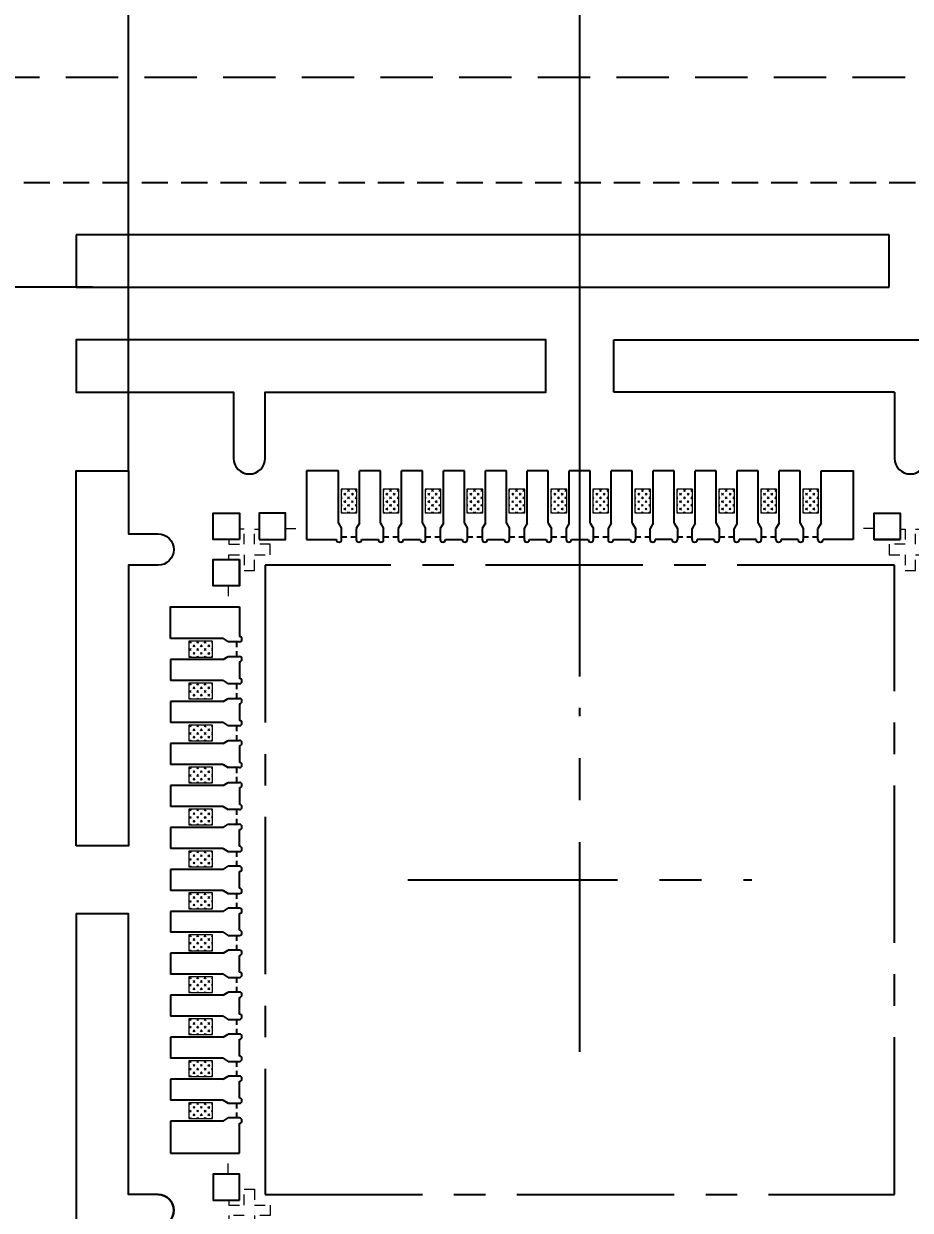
# Model space of a CAD drawing. Header units: inches. Extents: x 5 to 403, y 5 to 265.
# Drawn here: x 78.04 to 86.49, y 208.15 to 219.46 of the extents above; entities that cross this region are included whole.
import ezdxf

# ---------------------------------------------------------------- set-up
doc = ezdxf.new("R2010")
doc.units = ezdxf.units.IN
doc.header["$MEASUREMENT"] = 0
for name, pattern in [('CENTER', [2, 1.25, -0.25, 0.25, -0.25]), ('DASHED', [0.75, 0.5, -0.25]), ('HIDDEN', [0.375, 0.25, -0.125])]:
    doc.linetypes.add(name, pattern=pattern)
for name, color, linetype in [('1D（虚线、T-shape等)', 4, 'Continuous'), ('1（实线、SECTION图示等）', 7, 'Continuous'), ('CEN(中心线)', 1, 'CENTER'), ('DIM(尺寸标注）', 4, 'Continuous'), ('EFFECTIVE AREA（塑封区域）', 4, 'HIDDEN'), ('LFBOT（框架底面线、虚线）', 4, 'HIDDEN'), ('LFTOP（框架正面线、实线）', 7, 'Continuous'), ('PKG LINE（虚线）', 2, 'HIDDEN'), ('PLATING（电镀）', 3, 'Continuous'), ('Tape(胶带、实线）', 4, 'Continuous')]:
    doc.layers.add(name, color=color, linetype=linetype)
doc.styles.add('SIMPLEX', font='SIMPLEX')
doc.styles.get("Standard").update_dxf_attribs({"font": ''})
doc.styles.get('Standard').set_extended_font_data('SimSun')
doc.dimstyles.get("Standard").update_dxf_attribs({"dimtxt": 0.18, "dimasz": 0.18, "dimexe": 0.18, "dimexo": 0.0625, "dimgap": 0.09, "dimtad": 0, "dimtih": 1, "dimtoh": 1, "dimdec": 4, "dimzin": 0, "dimdsep": 46, "dimtxsty": 'Standard', "dimcen": 0.09, "dimadec": 0, "dimazin": 0, "dimtfac": 1, "dimtdec": 4, "dimtofl": 0, "dimtmove": 0, "dimatfit": 3, "dimfxl": 0, "dimtolj": 1, "dimtzin": 0, "dimarcsym": 0})

# ---------------------------------------------------------------- blocks, each defined once
blk = doc.blocks.new('*D12')
at = {"layer": 'Defpoints', "color": 0}
for p in [(75.37, 227.93), (112.787, 220.436), (74.537, 210.048)]:
    blk.add_point(p, dxfattribs=at)
at = {"layer": 'DIM(尺寸标注）', "lineweight": 5}
for p, q in [((75.37, 227.67), (75.37, 227.93)), ((74.537, 227.41), (75.37, 227.67)), ((74.537, 210.118), (74.537, 227.41))]:
    blk.add_line(p, q, dxfattribs=at)
at = {"layer": 'DIM(尺寸标注）', "color": 1, "lineweight": 0, "insert": (75.37, 230.798), "char_height": 1.15, "attachment_point": 5, "rotation": 90, "style": 'SIMPLEX'}
blk.add_mtext('38.250', dxfattribs=at)

msp = doc.modelspace()

# ---------------------------------------------------------------- hatches: boundary and pattern name
at = {"layer": 'PLATING（电镀）', "linetype": 'ByBlock', "lineweight": 5}
h = msp.add_hatch(dxfattribs=at)
h.set_pattern_fill('CROSS', color=3, scale=0.05)
h.set_pattern_definition([(315, (-143.73546, 438.253304), (-0.035355339, -0.035355339), [0.025, -0.025]), (225, (-143.717783, 438.253304), (-0.035355339, 0.035355339), [0.025, -0.025])])
h.paths.add_polyline_path([(81.06232, 214.79804), (81.06232, 215.02304), (81.21232, 215.02304), (81.21232, 214.79804)])
h = msp.add_hatch(dxfattribs=at)
h.set_pattern_fill('CROSS', color=3, scale=0.05)
h.set_pattern_definition([(315, (-143.33546, 438.253304), (-0.035355339, -0.035355339), [0.025, -0.025]), (225, (-143.317783, 438.253304), (-0.035355339, 0.035355339), [0.025, -0.025])])
h.paths.add_polyline_path([(81.46232, 214.79804), (81.46232, 215.02304), (81.61232, 215.02304), (81.61232, 214.79804)])
h = msp.add_hatch(dxfattribs=at)
h.set_pattern_fill('CROSS', color=3, scale=0.05)
h.set_pattern_definition([(315, (-142.93546, 438.253304), (-0.035355339, -0.035355339), [0.025, -0.025]), (225, (-142.917783, 438.253304), (-0.035355339, 0.035355339), [0.025, -0.025])])
h.paths.add_polyline_path([(81.86232, 214.79804), (81.86232, 215.02304), (82.01232, 215.02304), (82.01232, 214.79804)])
h = msp.add_hatch(dxfattribs=at)
h.set_pattern_fill('CROSS', color=3, scale=0.05)
h.set_pattern_definition([(315, (-142.53546, 438.253304), (-0.035355339, -0.035355339), [0.025, -0.025]), (225, (-142.517783, 438.253304), (-0.035355339, 0.035355339), [0.025, -0.025])])
h.paths.add_polyline_path([(82.26232, 214.79804), (82.26232, 215.02304), (82.41232, 215.02304), (82.41232, 214.79804)])
h = msp.add_hatch(dxfattribs=at)
h.set_pattern_fill('CROSS', color=3, scale=0.05)
h.set_pattern_definition([(315, (-142.13546, 438.253304), (-0.035355339, -0.035355339), [0.025, -0.025]), (225, (-142.117783, 438.253304), (-0.035355339, 0.035355339), [0.025, -0.025])])
h.paths.add_polyline_path([(82.66232, 214.79804), (82.66232, 215.02304), (82.81232, 215.02304), (82.81232, 214.79804)])
h = msp.add_hatch(dxfattribs=at)
h.set_pattern_fill('CROSS', color=3, scale=0.05)
h.set_pattern_definition([(315, (-141.73546, 438.253304), (-0.035355339, -0.035355339), [0.025, -0.025]), (225, (-141.717783, 438.253304), (-0.035355339, 0.035355339), [0.025, -0.025])])
h.paths.add_polyline_path([(83.06232, 214.79804), (83.06232, 215.02304), (83.21232, 215.02304), (83.21232, 214.79804)])
h = msp.add_hatch(dxfattribs=at)
h.set_pattern_fill('CROSS', color=3, scale=0.05)
h.set_pattern_definition([(315, (-141.33546, 438.253304), (-0.035355339, -0.035355339), [0.025, -0.025]), (225, (-141.317783, 438.253304), (-0.035355339, 0.035355339), [0.025, -0.025])])
h.paths.add_polyline_path([(83.46232, 214.79804), (83.46232, 215.02304), (83.61232, 215.02304), (83.61232, 214.79804)])
h = msp.add_hatch(dxfattribs=at)
h.set_pattern_fill('CROSS', color=3, scale=0.05)
h.set_pattern_definition([(315, (-140.93546, 438.253304), (-0.035355339, -0.035355339), [0.025, -0.025]), (225, (-140.917783, 438.253304), (-0.035355339, 0.035355339), [0.025, -0.025])])
h.paths.add_polyline_path([(83.86232, 214.79804), (83.86232, 215.02304), (84.01232, 215.02304), (84.01232, 214.79804)])
h = msp.add_hatch(dxfattribs=at)
h.set_pattern_fill('CROSS', color=3, scale=0.05)
h.set_pattern_definition([(315, (-140.53546, 438.253304), (-0.035355339, -0.035355339), [0.025, -0.025]), (225, (-140.517783, 438.253304), (-0.035355339, 0.035355339), [0.025, -0.025])])
h.paths.add_polyline_path([(84.26232, 214.79804), (84.26232, 215.02304), (84.41232, 215.02304), (84.41232, 214.79804)])
h = msp.add_hatch(dxfattribs=at)
h.set_pattern_fill('CROSS', color=3, scale=0.05)
h.set_pattern_definition([(315, (-140.13546, 438.253304), (-0.035355339, -0.035355339), [0.025, -0.025]), (225, (-140.117783, 438.253304), (-0.035355339, 0.035355339), [0.025, -0.025])])
h.paths.add_polyline_path([(84.66232, 214.79804), (84.66232, 215.02304), (84.81232, 215.02304), (84.81232, 214.79804)])
h = msp.add_hatch(dxfattribs=at)
h.set_pattern_fill('CROSS', color=3, scale=0.05)
h.set_pattern_definition([(315, (-139.73546, 438.253304), (-0.035355339, -0.035355339), [0.025, -0.025]), (225, (-139.717783, 438.253304), (-0.035355339, 0.035355339), [0.025, -0.025])])
h.paths.add_polyline_path([(85.06232, 214.79804), (85.06232, 215.02304), (85.21232, 215.02304), (85.21232, 214.79804)])
h = msp.add_hatch(dxfattribs=at)
h.set_pattern_fill('CROSS', color=3, scale=0.05)
h.set_pattern_definition([(315, (-139.33546, 438.253304), (-0.035355339, -0.035355339), [0.025, -0.025]), (225, (-139.317783, 438.253304), (-0.035355339, 0.035355339), [0.025, -0.025])])
h.paths.add_polyline_path([(85.46232, 214.79804), (85.46232, 215.02304), (85.61232, 215.02304), (85.61232, 214.79804)])
h = msp.add_hatch(dxfattribs=at)
h.set_pattern_fill('CROSS', color=3, scale=0.05, angle=90)
h.set_pattern_definition([(45, (-143.61794, -11.374744), (0.035355339, -0.035355339), [0.025, -0.025]), (315, (-143.61794, -11.35707), (-0.035355339, -0.035355339), [0.025, -0.025])])
h.paths.add_polyline_path([(79.83732, 213.42304), (79.61232, 213.42304), (79.61232, 213.57304), (79.83732, 213.57304)])
h = msp.add_hatch(dxfattribs=at)
h.set_pattern_fill('CROSS', color=3, scale=0.05, angle=90)
h.set_pattern_definition([(45, (-143.61794, -11.774744), (0.035355339, -0.035355339), [0.025, -0.025]), (315, (-143.61794, -11.75707), (-0.035355339, -0.035355339), [0.025, -0.025])])
h.paths.add_polyline_path([(79.83732, 213.02304), (79.61232, 213.02304), (79.61232, 213.17304), (79.83732, 213.17304)])
h = msp.add_hatch(dxfattribs=at)
h.set_pattern_fill('CROSS', color=3, scale=0.05, angle=90)
h.set_pattern_definition([(45, (-143.61794, -12.174744), (0.035355339, -0.035355339), [0.025, -0.025]), (315, (-143.61794, -12.15707), (-0.035355339, -0.035355339), [0.025, -0.025])])
h.paths.add_polyline_path([(79.83732, 212.62304), (79.61232, 212.62304), (79.61232, 212.77304), (79.83732, 212.77304)])
h = msp.add_hatch(dxfattribs=at)
h.set_pattern_fill('CROSS', color=3, scale=0.05, angle=90)
h.set_pattern_definition([(45, (-143.61794, -12.574744), (0.035355339, -0.035355339), [0.025, -0.025]), (315, (-143.61794, -12.55707), (-0.035355339, -0.035355339), [0.025, -0.025])])
h.paths.add_polyline_path([(79.83732, 212.22304), (79.61232, 212.22304), (79.61232, 212.37304), (79.83732, 212.37304)])
h = msp.add_hatch(dxfattribs=at)
h.set_pattern_fill('CROSS', color=3, scale=0.05, angle=90)
h.set_pattern_definition([(45, (-143.61794, -12.974744), (0.035355339, -0.035355339), [0.025, -0.025]), (315, (-143.61794, -12.95707), (-0.035355339, -0.035355339), [0.025, -0.025])])
h.paths.add_polyline_path([(79.83732, 211.82304), (79.61232, 211.82304), (79.61232, 211.97304), (79.83732, 211.97304)])
h = msp.add_hatch(dxfattribs=at)
h.set_pattern_fill('CROSS', color=3, scale=0.05, angle=90)
h.set_pattern_definition([(45, (-143.61794, -13.374744), (0.035355339, -0.035355339), [0.025, -0.025]), (315, (-143.61794, -13.35707), (-0.035355339, -0.035355339), [0.025, -0.025])])
h.paths.add_polyline_path([(79.83732, 211.42304), (79.61232, 211.42304), (79.61232, 211.57304), (79.83732, 211.57304)])
h = msp.add_hatch(dxfattribs=at)
h.set_pattern_fill('CROSS', color=3, scale=0.05, angle=90)
h.set_pattern_definition([(45, (-143.61794, -13.774744), (0.035355339, -0.035355339), [0.025, -0.025]), (315, (-143.61794, -13.75707), (-0.035355339, -0.035355339), [0.025, -0.025])])
h.paths.add_polyline_path([(79.83732, 211.02304), (79.61232, 211.02304), (79.61232, 211.17304), (79.83732, 211.17304)])
h = msp.add_hatch(dxfattribs=at)
h.set_pattern_fill('CROSS', color=3, scale=0.05, angle=90)
h.set_pattern_definition([(45, (-143.61794, -14.174744), (0.035355339, -0.035355339), [0.025, -0.025]), (315, (-143.61794, -14.15707), (-0.035355339, -0.035355339), [0.025, -0.025])])
h.paths.add_polyline_path([(79.83732, 210.62304), (79.61232, 210.62304), (79.61232, 210.77304), (79.83732, 210.77304)])
h = msp.add_hatch(dxfattribs=at)
h.set_pattern_fill('CROSS', color=3, scale=0.05, angle=90)
h.set_pattern_definition([(45, (-143.61794, -14.574744), (0.035355339, -0.035355339), [0.025, -0.025]), (315, (-143.61794, -14.55707), (-0.035355339, -0.035355339), [0.025, -0.025])])
h.paths.add_polyline_path([(79.83732, 210.22304), (79.61232, 210.22304), (79.61232, 210.37304), (79.83732, 210.37304)])
h = msp.add_hatch(dxfattribs=at)
h.set_pattern_fill('CROSS', color=3, scale=0.05, angle=90)
h.set_pattern_definition([(45, (-143.61794, -14.974744), (0.035355339, -0.035355339), [0.025, -0.025]), (315, (-143.61794, -14.95707), (-0.035355339, -0.035355339), [0.025, -0.025])])
h.paths.add_polyline_path([(79.83732, 209.82304), (79.61232, 209.82304), (79.61232, 209.97304), (79.83732, 209.97304)])
h = msp.add_hatch(dxfattribs=at)
h.set_pattern_fill('CROSS', color=3, scale=0.05, angle=90)
h.set_pattern_definition([(45, (-143.61794, -15.374744), (0.035355339, -0.035355339), [0.025, -0.025]), (315, (-143.61794, -15.35707), (-0.035355339, -0.035355339), [0.025, -0.025])])
h.paths.add_polyline_path([(79.83732, 209.42304), (79.61232, 209.42304), (79.61232, 209.57304), (79.83732, 209.57304)])
h = msp.add_hatch(dxfattribs=at)
h.set_pattern_fill('CROSS', color=3, scale=0.05, angle=90)
h.set_pattern_definition([(45, (-143.61794, -15.774744), (0.035355339, -0.035355339), [0.025, -0.025]), (315, (-143.61794, -15.75707), (-0.035355339, -0.035355339), [0.025, -0.025])])
h.paths.add_polyline_path([(79.83732, 209.02304), (79.61232, 209.02304), (79.61232, 209.17304), (79.83732, 209.17304)])

# ---------------------------------------------------------------- linework, layer by layer
at = {"layer": '1D（虚线、T-shape等)', "linetype": 'HIDDEN', "lineweight": 0, "ltscale": 0.25}
for p, q in [((80.53232, 214.64804, 0.1444), (80.73232, 214.64804, 0.1444)), ((86.14232, 214.64804, 0.1444), (85.94232, 214.64804, 0.1444)), ((79.98732, 214.10304, 0.1444), (79.98732, 213.90304, 0.1444)), ((79.98732, 208.49304, 0.1444), (79.98732, 208.69304, 0.1444))]:
    msp.add_line(p, q, dxfattribs=at)
at = {"layer": '1D（虚线、T-shape等)', "linetype": 'HIDDEN', "lineweight": 0, "ltscale": 0.25, "elevation": 0.1444}
for points in [[(79.99232, 214.35304), (79.99232, 214.39804), (80.13732, 214.39804), (80.13732, 214.24804), (80.23732, 214.24804), (80.23732, 214.39804), (80.38732, 214.39804), (80.38732, 214.49804), (80.23732, 214.49804), (80.23732, 214.64304), (80.28232, 214.64304)], [(79.99232, 214.54304), (79.99232, 214.49804), (80.13732, 214.49804), (80.13732, 214.64304), (80.09232, 214.64304)], [(86.39232, 214.64304), (86.43732, 214.64304), (86.43732, 214.49804), (86.28732, 214.49804), (86.28732, 214.39804), (86.43732, 214.39804), (86.43732, 214.24804), (86.53732, 214.24804), (86.53732, 214.39804), (86.68732, 214.39804), (86.68732, 214.49804), (86.53732, 214.49804), (86.53732, 214.64304), (86.58232, 214.64304)], [(79.99232, 208.24304), (79.99232, 208.19804), (80.13732, 208.19804), (80.13732, 208.34804), (80.23732, 208.34804), (80.23732, 208.19804), (80.38732, 208.19804), (80.38732, 208.09804), (80.23732, 208.09804), (80.23732, 207.94804), (80.13732, 207.94804), (80.13732, 208.09804), (79.99232, 208.09804), (79.99232, 208.05304)]]:
    msp.add_lwpolyline(points, dxfattribs=at)
at = {"layer": '1（实线、SECTION图示等）'}
for p, q in [((78.53732, 217.44804, 0.1444), (78.53732, 216.94804, 0.1444)), ((86.28732, 217.44804, 0.1444), (78.53732, 217.44804, 0.1444)), ((86.28732, 216.94804, 0.1444), (86.28732, 217.44804, 0.1444)), ((78.53732, 216.94804, 0.1444), (86.28732, 216.94804, 0.1444))]:
    msp.add_line(p, q, dxfattribs=at)
at = {"layer": '1（实线、SECTION图示等）', "ltscale": 10}
for p, q in [((83.66232, 215.94804, 0.1444), (83.66232, 216.44804, 0.1444)), ((83.66232, 216.44804, 0.1444), (89.31232, 216.44804, 0.1444)), ((86.33732, 215.94804, 0.1444), (83.66232, 215.94804, 0.1444)), ((86.33732, 215.94804, 0.1444), (86.33732, 215.31804, 0.1444))]:
    msp.add_line(p, q, dxfattribs=at)
at = {"layer": '1（实线、SECTION图示等）', "ltscale": 10, "elevation": 0.1444}
msp.add_lwpolyline([(80.03732, 215.31804, 1), (80.33732, 215.31804), (80.33732, 215.94804), (83.01232, 215.94804), (83.01232, 216.44804), (78.53732, 216.44804), (78.53732, 215.94804), (80.03732, 215.94804)], format="xyb", close=True, dxfattribs=at)
at = {"layer": '1（实线、SECTION图示等）', "elevation": 0.1444}
msp.add_lwpolyline([(78.53732, 211.62304), (78.53732, 215.19804), (79.03732, 215.19804), (79.03732, 214.59804), (79.31732, 214.59804, -1), (79.31732, 214.29804), (79.03732, 214.29804), (79.03732, 211.62304)], format="xyb", close=True, dxfattribs=at)
msp.add_lwpolyline([(79.31732, 208.29804), (79.03732, 208.29804), (79.03732, 210.97304), (78.53732, 210.97304), (78.53732, 205.32304), (79.03732, 205.32304), (79.03732, 207.99804), (79.31732, 207.99804, 1), (79.31732, 208.29804, -1), (79.31732, 207.99804)], format="xyb", dxfattribs=at)
at = {"layer": '1（实线、SECTION图示等）', "ltscale": 10}
msp.add_arc((86.48732, 215.31804, 0.1444), 0.15, 180, 0, dxfattribs=at)
at = {"layer": 'CEN(中心线)', "linetype": 'CENTER', "ltscale": 1.6}
for p, q in [((83.33732, 209.65807, 0.1444), (83.33732, 212.938, 0.1444)), ((81.69736, 211.29804, 0.1444), (84.97729, 211.29804, 0.1444))]:
    msp.add_line(p, q, dxfattribs=at)
at = {"layer": 'DIM(尺寸标注）'}
for p, q in [((83.33732, 213.238, 0.1444), (83.33732, 227.86545, 0.1444)), ((79.03732, 215.19804, 0.1444), (79.03732, 223.26545, 0.1444)), ((78.69232, 216.94804, 0.1444), (66.03024, 216.94804, 0.1444))]:
    msp.add_line(p, q, dxfattribs=at)
at = {"layer": 'EFFECTIVE AREA（塑封区域）', "color": 1}
msp.add_line((78.03732, 217.94804, 0.1444), (150.03732, 217.94804, 0.1444), dxfattribs=at)
at = {"layer": 'LFBOT（框架底面线、虚线）', "linetype": 'HIDDEN', "ltscale": 0.2, "elevation": 0.1444}
for points in [[(81.06732, 214.56804), (81.11832, 214.56804)], [(81.15632, 214.56804), (81.20732, 214.56804)], [(81.46732, 214.56804), (81.51832, 214.56804)], [(81.55632, 214.56804), (81.60732, 214.56804)], [(81.86732, 214.56804), (81.91832, 214.56804)], [(81.95632, 214.56804), (82.00732, 214.56804)], [(82.26732, 214.56804), (82.31832, 214.56804)], [(82.35632, 214.56804), (82.40732, 214.56804)], [(82.66732, 214.56804), (82.71832, 214.56804)], [(82.75632, 214.56804), (82.80732, 214.56804)], [(83.06732, 214.56804), (83.11832, 214.56804)], [(83.15632, 214.56804), (83.20732, 214.56804)], [(83.46732, 214.56804), (83.51832, 214.56804)], [(83.55632, 214.56804), (83.60732, 214.56804)], [(83.86732, 214.56804), (83.91832, 214.56804)], [(83.95632, 214.56804), (84.00732, 214.56804)], [(84.26732, 214.56804), (84.31832, 214.56804)], [(84.35632, 214.56804), (84.40732, 214.56804)], [(84.66732, 214.56804), (84.71832, 214.56804)], [(84.75632, 214.56804), (84.80732, 214.56804)], [(85.06732, 214.56804), (85.11832, 214.56804)], [(85.15632, 214.56804), (85.20732, 214.56804)], [(85.46732, 214.56804), (85.51832, 214.56804)], [(85.55632, 214.56804), (85.60732, 214.56804)], [(80.06732, 213.51704), (80.06732, 213.56804)], [(80.06732, 213.42804), (80.06732, 213.47904)], [(80.06732, 213.11704), (80.06732, 213.16804)], [(80.06732, 213.02804), (80.06732, 213.07904)], [(80.06732, 212.71704), (80.06732, 212.76804)], [(80.06732, 212.62804), (80.06732, 212.67904)], [(80.06732, 212.31704), (80.06732, 212.36804)], [(80.06732, 212.22804), (80.06732, 212.27904)], [(80.06732, 211.91704), (80.06732, 211.96804)], [(80.06732, 211.82804), (80.06732, 211.87904)], [(80.06732, 211.51704), (80.06732, 211.56804)], [(80.06732, 211.42804), (80.06732, 211.47904)], [(80.06732, 211.11704), (80.06732, 211.16804)], [(80.06732, 211.02804), (80.06732, 211.07904)], [(80.06732, 210.71704), (80.06732, 210.76804)], [(80.06732, 210.62804), (80.06732, 210.67904)], [(80.06732, 210.31704), (80.06732, 210.36804)], [(80.06732, 210.22804), (80.06732, 210.27904)], [(80.06732, 209.91704), (80.06732, 209.96804)], [(80.06732, 209.82804), (80.06732, 209.87904)], [(80.06732, 209.51704), (80.06732, 209.56804)], [(80.06732, 209.42804), (80.06732, 209.47904)], [(80.06732, 209.11704), (80.06732, 209.16804)], [(80.06732, 209.02804), (80.06732, 209.07904)]]:
    msp.add_lwpolyline(points, dxfattribs=at)
at = {"layer": 'LFTOP（框架正面线、实线）', "color": 7}
for p, q in [((80.73732, 215.19804, 0.1444), (80.73232, 215.19804, 0.1444)), ((80.73232, 215.19804, 0.1444), (80.73232, 214.89804, 0.1444)), ((81.03732, 215.19804, 0.1444), (80.73732, 215.19804, 0.1444)), ((81.03732, 214.69804, 0.1444), (81.03732, 215.19804, 0.1444)), ((81.23732, 214.69804, 0.1444), (81.23732, 215.19804, 0.1444)), ((81.43732, 214.69804, 0.1444), (81.43732, 215.19804, 0.1444)), ((81.63732, 214.69804, 0.1444), (81.63732, 215.19804, 0.1444)), ((81.83732, 214.69804, 0.1444), (81.83732, 215.19804, 0.1444)), ((82.03732, 214.69804, 0.1444), (82.03732, 215.19804, 0.1444)), ((82.23732, 214.69804, 0.1444), (82.23732, 215.19804, 0.1444)), ((82.43732, 214.69804, 0.1444), (82.43732, 215.19804, 0.1444)), ((82.63732, 214.69804, 0.1444), (82.63732, 215.19804, 0.1444)), ((82.83732, 214.69804, 0.1444), (82.83732, 215.19804, 0.1444)), ((83.03732, 214.69804, 0.1444), (83.03732, 215.19804, 0.1444)), ((83.23732, 214.69804, 0.1444), (83.23732, 215.19804, 0.1444)), ((83.43732, 214.69804, 0.1444), (83.43732, 215.19804, 0.1444)), ((83.63732, 214.69804, 0.1444), (83.63732, 215.19804, 0.1444)), ((83.83732, 214.69804, 0.1444), (83.83732, 215.19804, 0.1444)), ((84.03732, 214.69804, 0.1444), (84.03732, 215.19804, 0.1444)), ((84.23732, 214.69804, 0.1444), (84.23732, 215.19804, 0.1444)), ((84.43732, 214.69804, 0.1444), (84.43732, 215.19804, 0.1444)), ((84.63732, 214.69804, 0.1444), (84.63732, 215.19804, 0.1444)), ((84.83732, 214.69804, 0.1444), (84.83732, 215.19804, 0.1444)), ((85.03732, 214.69804, 0.1444), (85.03732, 215.19804, 0.1444)), ((85.23732, 214.69804, 0.1444), (85.23732, 215.19804, 0.1444)), ((85.43732, 214.69804, 0.1444), (85.43732, 215.19804, 0.1444)), ((85.63732, 214.69804, 0.1444), (85.63732, 215.19804, 0.1444)), ((80.73232, 214.89804, 0.1444), (80.73232, 214.54304, 0.1444)), ((81.03732, 214.69804, 0.1444), (81.06732, 214.64804, 0.1444)), ((81.06732, 214.54304, 0.1444), (81.06732, 214.64804, 0.1444)), ((81.23732, 214.69804, 0.1444), (81.20732, 214.64804, 0.1444)), ((81.20732, 214.64804, 0.1444), (81.20732, 214.54304, 0.1444)), ((81.43732, 214.69804, 0.1444), (81.46732, 214.64804, 0.1444)), ((81.46732, 214.54304, 0.1444), (81.46732, 214.64804, 0.1444)), ((81.63732, 214.69804, 0.1444), (81.60732, 214.64804, 0.1444)), ((81.60732, 214.64804, 0.1444), (81.60732, 214.54304, 0.1444)), ((81.83732, 214.69804, 0.1444), (81.86732, 214.64804, 0.1444)), ((81.86732, 214.54304, 0.1444), (81.86732, 214.64804, 0.1444)), ((82.03732, 214.69804, 0.1444), (82.00732, 214.64804, 0.1444)), ((82.00732, 214.64804, 0.1444), (82.00732, 214.54304, 0.1444)), ((82.23732, 214.69804, 0.1444), (82.26732, 214.64804, 0.1444)), ((82.26732, 214.54304, 0.1444), (82.26732, 214.64804, 0.1444)), ((82.43732, 214.69804, 0.1444), (82.40732, 214.64804, 0.1444)), ((82.40732, 214.64804, 0.1444), (82.40732, 214.54304, 0.1444)), ((82.63732, 214.69804, 0.1444), (82.66732, 214.64804, 0.1444)), ((82.66732, 214.54304, 0.1444), (82.66732, 214.64804, 0.1444)), ((82.83732, 214.69804, 0.1444), (82.80732, 214.64804, 0.1444)), ((82.80732, 214.64804, 0.1444), (82.80732, 214.54304, 0.1444)), ((83.03732, 214.69804, 0.1444), (83.06732, 214.64804, 0.1444)), ((83.06732, 214.54304, 0.1444), (83.06732, 214.64804, 0.1444)), ((83.23732, 214.69804, 0.1444), (83.20732, 214.64804, 0.1444)), ((83.20732, 214.64804, 0.1444), (83.20732, 214.54304, 0.1444)), ((83.43732, 214.69804, 0.1444), (83.46732, 214.64804, 0.1444)), ((83.46732, 214.54304, 0.1444), (83.46732, 214.64804, 0.1444)), ((83.63732, 214.69804, 0.1444), (83.60732, 214.64804, 0.1444)), ((83.60732, 214.64804, 0.1444), (83.60732, 214.54304, 0.1444)), ((83.83732, 214.69804, 0.1444), (83.86732, 214.64804, 0.1444)), ((83.86732, 214.64804, 0.1444), (83.86732, 214.54304, 0.1444)), ((84.03732, 214.69804, 0.1444), (84.00732, 214.64804, 0.1444)), ((84.00732, 214.54304, 0.1444), (84.00732, 214.64804, 0.1444)), ((84.23732, 214.69804, 0.1444), (84.26732, 214.64804, 0.1444)), ((84.26732, 214.64804, 0.1444), (84.26732, 214.54304, 0.1444)), ((84.43732, 214.69804, 0.1444), (84.40732, 214.64804, 0.1444)), ((84.40732, 214.54304, 0.1444), (84.40732, 214.64804, 0.1444)), ((84.63732, 214.69804, 0.1444), (84.66732, 214.64804, 0.1444)), ((84.66732, 214.64804, 0.1444), (84.66732, 214.54304, 0.1444)), ((84.83732, 214.69804, 0.1444), (84.80732, 214.64804, 0.1444)), ((84.80732, 214.54304, 0.1444), (84.80732, 214.64804, 0.1444)), ((85.03732, 214.69804, 0.1444), (85.06732, 214.64804, 0.1444)), ((85.06732, 214.64804, 0.1444), (85.06732, 214.54304, 0.1444)), ((85.23732, 214.69804, 0.1444), (85.20732, 214.64804, 0.1444)), ((85.20732, 214.54304, 0.1444), (85.20732, 214.64804, 0.1444)), ((85.43732, 214.69804, 0.1444), (85.46732, 214.64804, 0.1444)), ((85.46732, 214.64804, 0.1444), (85.46732, 214.54304, 0.1444)), ((85.63732, 214.69804, 0.1444), (85.60732, 214.64804, 0.1444)), ((85.60732, 214.54304, 0.1444), (85.60732, 214.64804, 0.1444)), ((80.73232, 214.54304, 0.1444), (81.01732, 214.54304, 0.1444)), ((81.25732, 214.54304, 0.1444), (81.41732, 214.54304, 0.1444)), ((81.65732, 214.54304, 0.1444), (81.81732, 214.54304, 0.1444)), ((82.05732, 214.54304, 0.1444), (82.21732, 214.54304, 0.1444)), ((82.45732, 214.54304, 0.1444), (82.61732, 214.54304, 0.1444)), ((82.85732, 214.54304, 0.1444), (83.01732, 214.54304, 0.1444)), ((83.25732, 214.54304, 0.1444), (83.41732, 214.54304, 0.1444)), ((83.65732, 214.54304, 0.1444), (83.81732, 214.54304, 0.1444)), ((84.21732, 214.54304, 0.1444), (84.05732, 214.54304, 0.1444)), ((84.61732, 214.54304, 0.1444), (84.45732, 214.54304, 0.1444)), ((85.01732, 214.54304, 0.1444), (84.85732, 214.54304, 0.1444)), ((85.41732, 214.54304, 0.1444), (85.25732, 214.54304, 0.1444)), ((85.94232, 214.54304, 0.1444), (85.65732, 214.54304, 0.1444)), ((86.14232, 214.54304, 0.1444), (86.39232, 214.54304, 0.1444)), ((80.09232, 214.10304, 0.1444), (80.09232, 214.35304, 0.1444)), ((80.09232, 213.90304, 0.1444), (80.09232, 213.61804, 0.1444)), ((79.93732, 213.59804, 0.1444), (79.43732, 213.59804, 0.1444)), ((79.93732, 213.59804, 0.1444), (79.98732, 213.56804, 0.1444)), ((80.09232, 213.56804, 0.1444), (79.98732, 213.56804, 0.1444)), ((79.93732, 213.39804, 0.1444), (79.43732, 213.39804, 0.1444)), ((79.93732, 213.39804, 0.1444), (79.98732, 213.42804, 0.1444)), ((79.98732, 213.42804, 0.1444), (80.09232, 213.42804, 0.1444)), ((80.09232, 213.37804, 0.1444), (80.09232, 213.21804, 0.1444)), ((79.93732, 213.19804, 0.1444), (79.43732, 213.19804, 0.1444)), ((79.93732, 213.19804, 0.1444), (79.98732, 213.16804, 0.1444)), ((80.09232, 213.16804, 0.1444), (79.98732, 213.16804, 0.1444)), ((79.93732, 212.99804, 0.1444), (79.98732, 213.02804, 0.1444)), ((79.98732, 213.02804, 0.1444), (80.09232, 213.02804, 0.1444)), ((79.93732, 212.99804, 0.1444), (79.43732, 212.99804, 0.1444)), ((80.09232, 212.97804, 0.1444), (80.09232, 212.81804, 0.1444)), ((79.93732, 212.79804, 0.1444), (79.43732, 212.79804, 0.1444)), ((79.93732, 212.79804, 0.1444), (79.98732, 212.76804, 0.1444)), ((80.09232, 212.76804, 0.1444), (79.98732, 212.76804, 0.1444)), ((79.93732, 212.59804, 0.1444), (79.43732, 212.59804, 0.1444)), ((79.93732, 212.59804, 0.1444), (79.98732, 212.62804, 0.1444)), ((79.98732, 212.62804, 0.1444), (80.09232, 212.62804, 0.1444)), ((80.09232, 212.57804, 0.1444), (80.09232, 212.41804, 0.1444)), ((79.93732, 212.39804, 0.1444), (79.43732, 212.39804, 0.1444)), ((79.93732, 212.39804, 0.1444), (79.98732, 212.36804, 0.1444)), ((80.09232, 212.36804, 0.1444), (79.98732, 212.36804, 0.1444)), ((79.93732, 212.19804, 0.1444), (79.43732, 212.19804, 0.1444)), ((79.93732, 212.19804, 0.1444), (79.98732, 212.22804, 0.1444)), ((79.98732, 212.22804, 0.1444), (80.09232, 212.22804, 0.1444)), ((80.09232, 212.17804, 0.1444), (80.09232, 212.01804, 0.1444)), ((79.93732, 211.99804, 0.1444), (79.43732, 211.99804, 0.1444)), ((79.93732, 211.99804, 0.1444), (79.98732, 211.96804, 0.1444)), ((80.09232, 211.96804, 0.1444), (79.98732, 211.96804, 0.1444)), ((79.93732, 211.79804, 0.1444), (79.43732, 211.79804, 0.1444)), ((79.93732, 211.79804, 0.1444), (79.98732, 211.82804, 0.1444)), ((79.98732, 211.82804, 0.1444), (80.09232, 211.82804, 0.1444)), ((80.09232, 211.61804, 0.1444), (80.09232, 211.77804, 0.1444)), ((79.93732, 211.59804, 0.1444), (79.43732, 211.59804, 0.1444)), ((79.93732, 211.59804, 0.1444), (79.98732, 211.56804, 0.1444)), ((79.98732, 211.56804, 0.1444), (80.09232, 211.56804, 0.1444)), ((79.93732, 211.39804, 0.1444), (79.43732, 211.39804, 0.1444)), ((79.93732, 211.39804, 0.1444), (79.98732, 211.42804, 0.1444)), ((80.09232, 211.42804, 0.1444), (79.98732, 211.42804, 0.1444)), ((80.09232, 211.21804, 0.1444), (80.09232, 211.37804, 0.1444)), ((79.93732, 211.19804, 0.1444), (79.43732, 211.19804, 0.1444)), ((79.93732, 211.19804, 0.1444), (79.98732, 211.16804, 0.1444)), ((79.98732, 211.16804, 0.1444), (80.09232, 211.16804, 0.1444)), ((79.93732, 210.99804, 0.1444), (79.43732, 210.99804, 0.1444)), ((79.93732, 210.99804, 0.1444), (79.98732, 211.02804, 0.1444)), ((80.09232, 211.02804, 0.1444), (79.98732, 211.02804, 0.1444)), ((80.09232, 210.81804, 0.1444), (80.09232, 210.97804, 0.1444)), ((79.93732, 210.79804, 0.1444), (79.43732, 210.79804, 0.1444)), ((79.93732, 210.79804, 0.1444), (79.98732, 210.76804, 0.1444)), ((79.98732, 210.76804, 0.1444), (80.09232, 210.76804, 0.1444)), ((79.93732, 210.59804, 0.1444), (79.43732, 210.59804, 0.1444)), ((79.93732, 210.59804, 0.1444), (79.98732, 210.62804, 0.1444)), ((80.09232, 210.62804, 0.1444), (79.98732, 210.62804, 0.1444)), ((80.09232, 210.41804, 0.1444), (80.09232, 210.57804, 0.1444)), ((79.93732, 210.39804, 0.1444), (79.43732, 210.39804, 0.1444)), ((79.93732, 210.39804, 0.1444), (79.98732, 210.36804, 0.1444)), ((79.98732, 210.36804, 0.1444), (80.09232, 210.36804, 0.1444)), ((79.93732, 210.19804, 0.1444), (79.43732, 210.19804, 0.1444)), ((79.93732, 210.19804, 0.1444), (79.98732, 210.22804, 0.1444)), ((80.09232, 210.22804, 0.1444), (79.98732, 210.22804, 0.1444)), ((80.09232, 210.01804, 0.1444), (80.09232, 210.17804, 0.1444)), ((79.93732, 209.99804, 0.1444), (79.43732, 209.99804, 0.1444)), ((79.93732, 209.99804, 0.1444), (79.98732, 209.96804, 0.1444)), ((79.98732, 209.96804, 0.1444), (80.09232, 209.96804, 0.1444)), ((79.93732, 209.79804, 0.1444), (79.43732, 209.79804, 0.1444)), ((79.93732, 209.79804, 0.1444), (79.98732, 209.82804, 0.1444)), ((80.09232, 209.82804, 0.1444), (79.98732, 209.82804, 0.1444)), ((80.09232, 209.61804, 0.1444), (80.09232, 209.77804, 0.1444)), ((79.93732, 209.59804, 0.1444), (79.43732, 209.59804, 0.1444)), ((79.93732, 209.59804, 0.1444), (79.98732, 209.56804, 0.1444)), ((79.98732, 209.56804, 0.1444), (80.09232, 209.56804, 0.1444)), ((79.93732, 209.39804, 0.1444), (79.98732, 209.42804, 0.1444)), ((80.09232, 209.42804, 0.1444), (79.98732, 209.42804, 0.1444)), ((79.93732, 209.39804, 0.1444), (79.43732, 209.39804, 0.1444)), ((80.09232, 209.21804, 0.1444), (80.09232, 209.37804, 0.1444)), ((79.93732, 209.19804, 0.1444), (79.43732, 209.19804, 0.1444)), ((79.93732, 209.19804, 0.1444), (79.98732, 209.16804, 0.1444)), ((79.98732, 209.16804, 0.1444), (80.09232, 209.16804, 0.1444)), ((79.43732, 208.99804, 0.1444), (79.43732, 208.69804, 0.1444)), ((79.93732, 208.99804, 0.1444), (79.43732, 208.99804, 0.1444)), ((79.93732, 208.99804, 0.1444), (79.98732, 209.02804, 0.1444)), ((80.09232, 209.02804, 0.1444), (79.98732, 209.02804, 0.1444)), ((80.09232, 208.69304, 0.1444), (80.09232, 208.97804, 0.1444)), ((79.43732, 208.69804, 0.1444), (79.43732, 208.69304, 0.1444)), ((79.43732, 208.69304, 0.1444), (79.73732, 208.69304, 0.1444)), ((79.73732, 208.69304, 0.1444), (80.09232, 208.69304, 0.1444))]:
    msp.add_line(p, q, dxfattribs=at)
at = {"layer": 'LFTOP（框架正面线、实线）'}
for p, q in [((81.43732, 215.19804, 0.1444), (81.23732, 215.19804, 0.1444)), ((81.83732, 215.19804, 0.1444), (81.63732, 215.19804, 0.1444)), ((82.23732, 215.19804, 0.1444), (82.03732, 215.19804, 0.1444)), ((82.63732, 215.19804, 0.1444), (82.43732, 215.19804, 0.1444)), ((83.03732, 215.19804, 0.1444), (82.83732, 215.19804, 0.1444)), ((83.43732, 215.19804, 0.1444), (83.23732, 215.19804, 0.1444)), ((83.83732, 215.19804, 0.1444), (83.63732, 215.19804, 0.1444)), ((84.23732, 215.19804, 0.1444), (84.03732, 215.19804, 0.1444)), ((84.63732, 215.19804, 0.1444), (84.43732, 215.19804, 0.1444)), ((85.03732, 215.19804, 0.1444), (84.83732, 215.19804, 0.1444)), ((85.43732, 215.19804, 0.1444), (85.23732, 215.19804, 0.1444)), ((79.43732, 213.39804, 0.1444), (79.43732, 213.19804, 0.1444)), ((79.43732, 212.99804, 0.1444), (79.43732, 212.79804, 0.1444)), ((79.43732, 212.59804, 0.1444), (79.43732, 212.39804, 0.1444)), ((79.43732, 212.19804, 0.1444), (79.43732, 211.99804, 0.1444)), ((79.43732, 211.79804, 0.1444), (79.43732, 211.59804, 0.1444)), ((79.43732, 211.39804, 0.1444), (79.43732, 211.19804, 0.1444)), ((79.43732, 210.99804, 0.1444), (79.43732, 210.79804, 0.1444)), ((79.43732, 210.59804, 0.1444), (79.43732, 210.39804, 0.1444)), ((79.43732, 210.19804, 0.1444), (79.43732, 209.99804, 0.1444)), ((79.43732, 209.79804, 0.1444), (79.43732, 209.59804, 0.1444)), ((79.43732, 209.39804, 0.1444), (79.43732, 209.19804, 0.1444))]:
    msp.add_line(p, q, dxfattribs=at)
at = {"layer": 'LFTOP（框架正面线、实线）', "color": 7, "elevation": 0.1444}
for points in [[(85.63732, 215.19804), (85.94232, 215.19804), (85.94232, 214.54304)], [(79.43732, 213.59804), (79.43732, 213.90304), (80.09232, 213.90304)]]:
    msp.add_lwpolyline(points, dxfattribs=at)
for points in [[(80.09232, 214.54304), (79.84232, 214.54304), (79.84232, 214.79304), (80.09232, 214.79304)], [(80.28232, 214.54304), (80.53232, 214.54304), (80.53232, 214.79304), (80.28232, 214.79304)], [(86.39232, 214.54304), (86.14232, 214.54304), (86.14232, 214.79304), (86.39232, 214.79304)], [(80.09232, 214.35304), (80.09232, 214.10304), (79.84232, 214.10304), (79.84232, 214.35304)], [(80.09232, 208.24304), (80.09232, 208.49304), (79.84232, 208.49304), (79.84232, 208.24304)]]:
    msp.add_lwpolyline(points, close=True, dxfattribs=at)
at = {"layer": 'LFTOP（框架正面线、实线）', "color": 7}
for centre, start, end in [((81.04232, 214.54304, 0.1444), 180, 0), ((81.23232, 214.54304, 0.1444), 180, 0), ((81.44232, 214.54304, 0.1444), 180, 0), ((81.63232, 214.54304, 0.1444), 180, 0), ((81.84232, 214.54304, 0.1444), 180, 0), ((82.03232, 214.54304, 0.1444), 180, 0), ((82.24232, 214.54304, 0.1444), 180, 0), ((82.43232, 214.54304, 0.1444), 180, 0), ((82.64232, 214.54304, 0.1444), 180, 0), ((82.83232, 214.54304, 0.1444), 180, 0), ((83.04232, 214.54304, 0.1444), 180, 0), ((83.23232, 214.54304, 0.1444), 180, 0), ((83.44232, 214.54304, 0.1444), 180, 0), ((83.63232, 214.54304, 0.1444), 180, 0), ((83.84232, 214.54304, 0.1444), 180, 0), ((84.03232, 214.54304, 0.1444), 180, 0), ((84.24232, 214.54304, 0.1444), 180, 0), ((84.43232, 214.54304, 0.1444), 180, 0), ((84.64232, 214.54304, 0.1444), 180, 0), ((84.83232, 214.54304, 0.1444), 180, 0), ((85.04232, 214.54304, 0.1444), 180, 0), ((85.23232, 214.54304, 0.1444), 180, 0), ((85.44232, 214.54304, 0.1444), 180, 0), ((85.63232, 214.54304, 0.1444), 180, 0), ((80.09232, 213.59304, 0.1444), 270, 90), ((80.09232, 213.40304, 0.1444), 270, 90), ((80.09232, 213.19304, 0.1444), 270, 90), ((80.09232, 213.00304, 0.1444), 270, 90), ((80.09232, 212.79304, 0.1444), 270, 90), ((80.09232, 212.60304, 0.1444), 270, 90), ((80.09232, 212.39304, 0.1444), 270, 90), ((80.09232, 212.20304, 0.1444), 270, 90), ((80.09232, 211.99304, 0.1444), 270, 90), ((80.09232, 211.80304, 0.1444), 270, 90), ((80.09232, 211.59304, 0.1444), 270, 90), ((80.09232, 211.40304, 0.1444), 270, 90), ((80.09232, 211.19304, 0.1444), 270, 90), ((80.09232, 211.00304, 0.1444), 270, 90), ((80.09232, 210.79304, 0.1444), 270, 90), ((80.09232, 210.60304, 0.1444), 270, 90), ((80.09232, 210.39304, 0.1444), 270, 90), ((80.09232, 210.20304, 0.1444), 270, 90), ((80.09232, 209.99304, 0.1444), 270, 90), ((80.09232, 209.80304, 0.1444), 270, 90), ((80.09232, 209.59304, 0.1444), 270, 90), ((80.09232, 209.40304, 0.1444), 270, 90), ((80.09232, 209.19304, 0.1444), 270, 90), ((80.09232, 209.00304, 0.1444), 270, 90)]:
    msp.add_arc(centre, 0.025, start, end, dxfattribs=at)
at = {"layer": 'PKG LINE（虚线）', "color": 2, "linetype": 'CENTER', "ltscale": 1.2, "elevation": 0.1444}
msp.add_lwpolyline([(80.33732, 208.29804), (86.33732, 208.29804), (86.33732, 214.29804), (80.33732, 214.29804)], close=True, dxfattribs=at)
at = {"layer": 'PLATING（电镀）', "color": 3, "linetype": 'ByBlock', "lineweight": 5, "elevation": 0.1444}
for points in [[(81.06232, 214.79804), (81.21232, 214.79804), (81.21232, 215.02304), (81.06232, 215.02304)], [(81.46232, 214.79804), (81.61232, 214.79804), (81.61232, 215.02304), (81.46232, 215.02304)], [(81.86232, 214.79804), (82.01232, 214.79804), (82.01232, 215.02304), (81.86232, 215.02304)], [(82.26232, 214.79804), (82.41232, 214.79804), (82.41232, 215.02304), (82.26232, 215.02304)], [(82.66232, 214.79804), (82.81232, 214.79804), (82.81232, 215.02304), (82.66232, 215.02304)], [(83.06232, 214.79804), (83.21232, 214.79804), (83.21232, 215.02304), (83.06232, 215.02304)], [(83.46232, 214.79804), (83.61232, 214.79804), (83.61232, 215.02304), (83.46232, 215.02304)], [(83.86232, 214.79804), (84.01232, 214.79804), (84.01232, 215.02304), (83.86232, 215.02304)], [(84.26232, 214.79804), (84.41232, 214.79804), (84.41232, 215.02304), (84.26232, 215.02304)], [(84.66232, 214.79804), (84.81232, 214.79804), (84.81232, 215.02304), (84.66232, 215.02304)], [(85.06232, 214.79804), (85.21232, 214.79804), (85.21232, 215.02304), (85.06232, 215.02304)], [(85.46232, 214.79804), (85.61232, 214.79804), (85.61232, 215.02304), (85.46232, 215.02304)], [(79.83732, 213.42304), (79.83732, 213.57304), (79.61232, 213.57304), (79.61232, 213.42304)], [(79.83732, 213.02304), (79.83732, 213.17304), (79.61232, 213.17304), (79.61232, 213.02304)], [(79.83732, 212.62304), (79.83732, 212.77304), (79.61232, 212.77304), (79.61232, 212.62304)], [(79.83732, 212.22304), (79.83732, 212.37304), (79.61232, 212.37304), (79.61232, 212.22304)], [(79.83732, 211.82304), (79.83732, 211.97304), (79.61232, 211.97304), (79.61232, 211.82304)], [(79.83732, 211.42304), (79.83732, 211.57304), (79.61232, 211.57304), (79.61232, 211.42304)], [(79.83732, 211.02304), (79.83732, 211.17304), (79.61232, 211.17304), (79.61232, 211.02304)], [(79.83732, 210.62304), (79.83732, 210.77304), (79.61232, 210.77304), (79.61232, 210.62304)], [(79.83732, 210.22304), (79.83732, 210.37304), (79.61232, 210.37304), (79.61232, 210.22304)], [(79.83732, 209.82304), (79.83732, 209.97304), (79.61232, 209.97304), (79.61232, 209.82304)], [(79.83732, 209.42304), (79.83732, 209.57304), (79.61232, 209.57304), (79.61232, 209.42304)], [(79.83732, 209.02304), (79.83732, 209.17304), (79.61232, 209.17304), (79.61232, 209.02304)]]:
    msp.add_lwpolyline(points, close=True, dxfattribs=at)
at = {"layer": 'Tape(胶带、实线）', "linetype": 'DASHED'}
msp.add_line((153.18732, 218.94804, 0.1444), (73.53732, 218.94804, 0.1444), dxfattribs=at)

# ---------------------------------------------------------------- dimensions: what is measured, and where the dimension line sits
at = {"layer": 'DIM(尺寸标注）', "color": 1, "lineweight": 0}
dim = msp.add_ordinate_dim(feature_location=(74.53732, 210.04804, 0.1444), offset=(0.83289, 17.88245), dtype=1, origin=(112.78732, 220.43604, 0.1444), dimstyle='Standard', override={"dimtxt": 1.15, "dimasz": 0.13, "dimexe": 0.07, "dimexo": 0.07, "dimgap": 0.02, "dimdec": 3, "dimzin": 1, "dimtxsty": 'SIMPLEX', "dimcen": 0.1, "dimclrd": 256, "dimclre": 256, "dimclrt": 1, "dimatfit": 0, "dimtolj": 0, "dimtzin": 8, "dimlwd": 65535, "dimlwe": 5}, dxfattribs=at)
dim.commit()
dim.dimension.update_dxf_attribs({"geometry": '*D12', "text_midpoint": (75.37022, 230.79811, 0.30684)})

doc.saveas('drawing.dxf')
